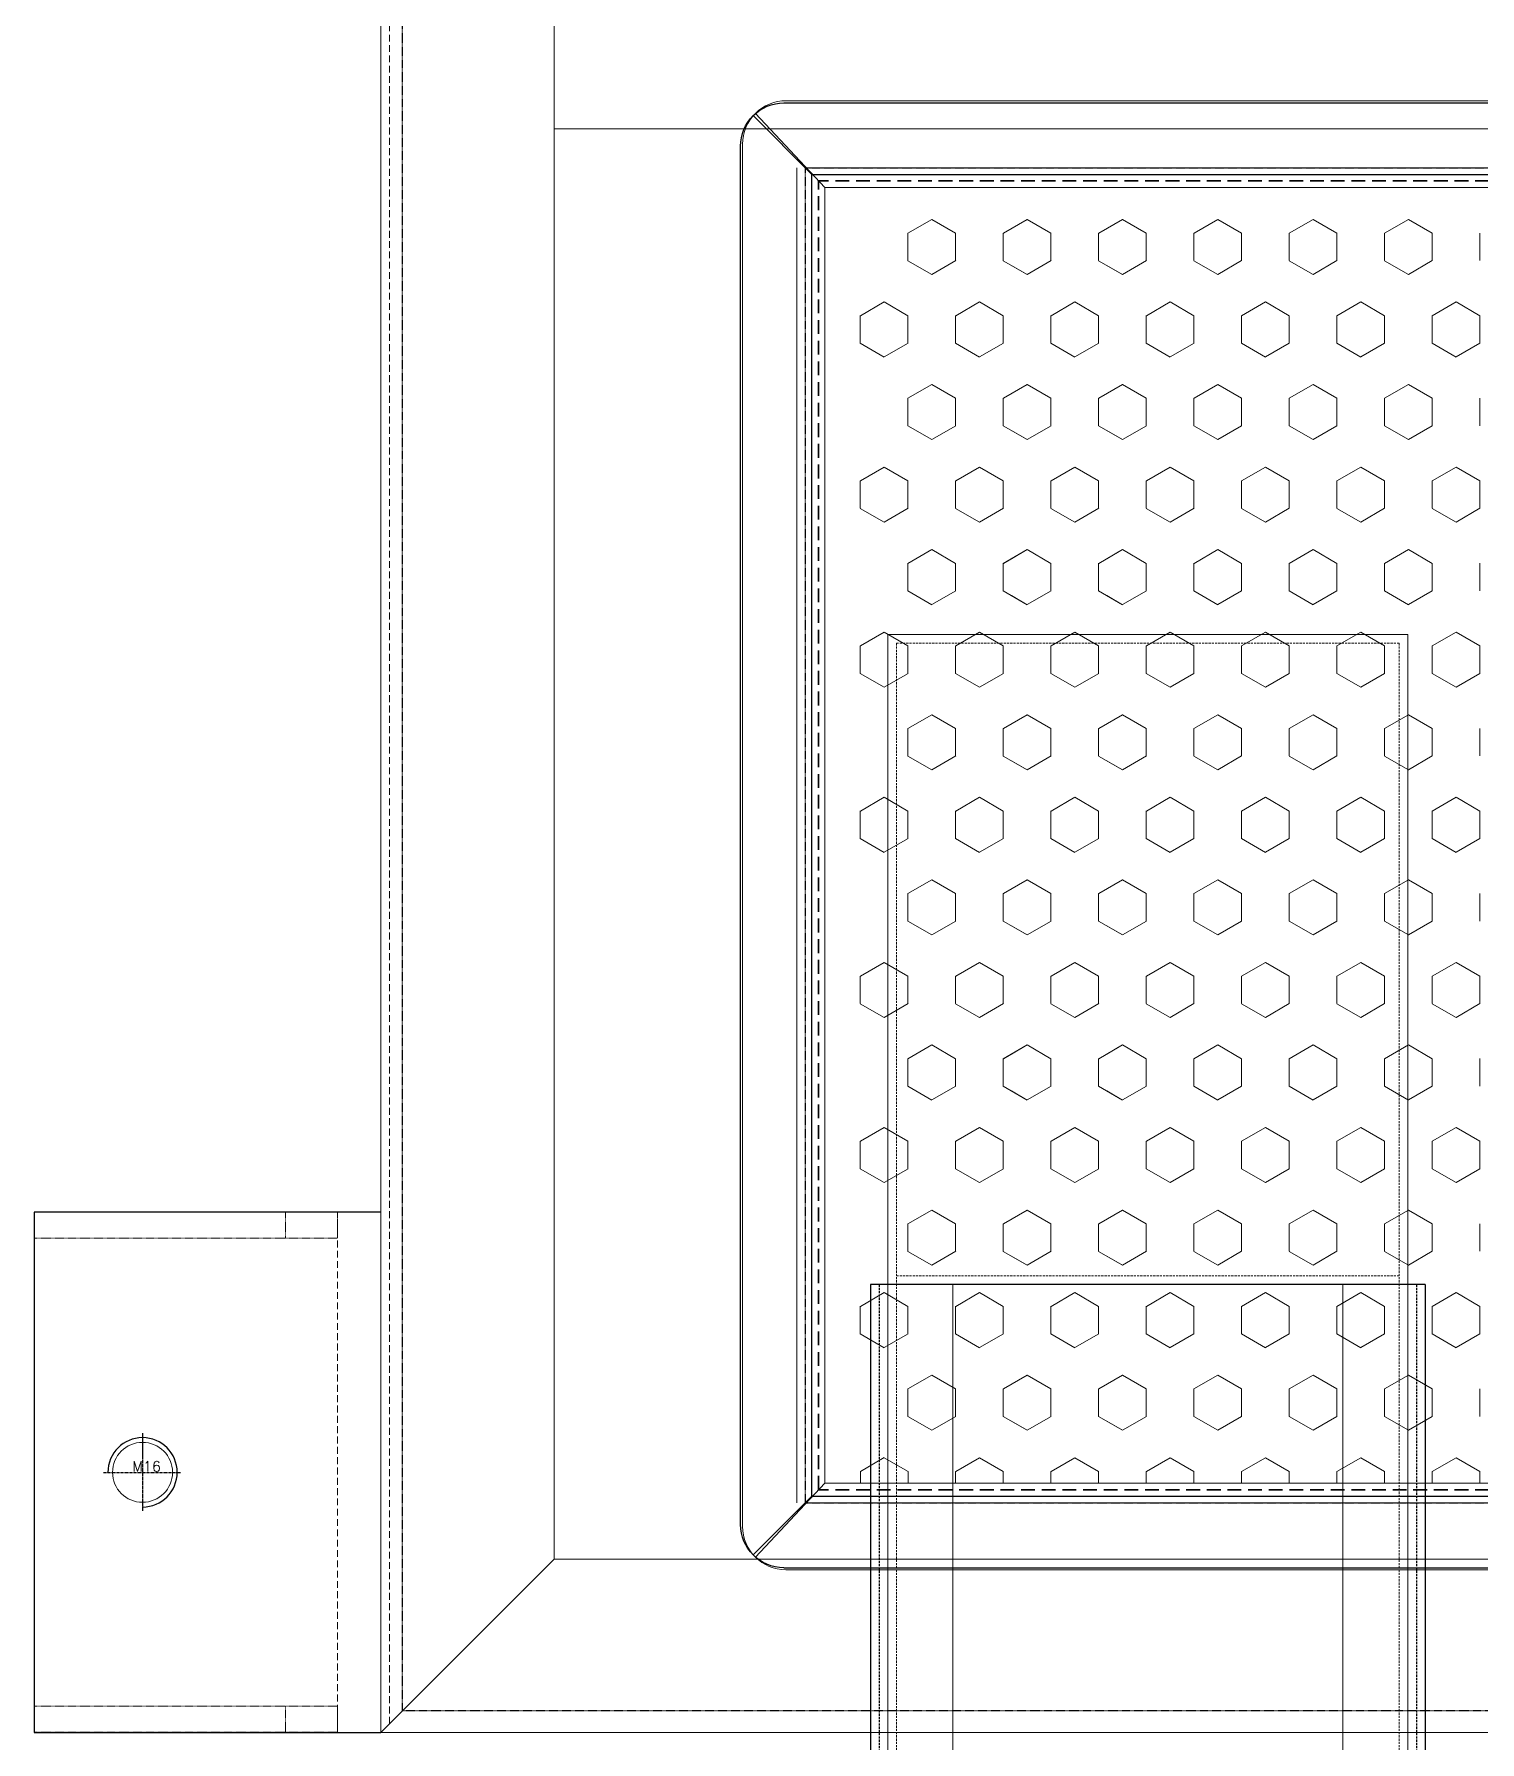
# Model space of a CAD drawing. Header units: millimetres. Extents: x -32759 to 129432, y 390 to 54305.
# Drawn here: x 22550 to 22883.6, y 26939.6 to 27333.7 of the extents above; entities that cross this region are included whole.
import ezdxf

# ---------------------------------------------------------------- set-up
doc = ezdxf.new("R2010")
doc.units = ezdxf.units.MM
for name, pattern in [('CENTER', [2, 1.25, -0.25, 0.25, -0.25]), ('HIDDEN', [0.375, 0.25, -0.125]), ('HIDDEN1', [1.5, 1, -0.5]), ('HIDDEN2', [4.7625, 3.175, -1.5875])]:
    doc.linetypes.add(name, pattern=pattern)
for name, color, linetype in [('01d', 211, 'Continuous'), ('08a', 11, 'Continuous'), ('CL', 1, 'CENTER'), ('FL', 3, 'Continuous'), ('HL', 2, 'HIDDEN'), ('외형선', 3, 'Continuous')]:
    doc.layers.add(name, color=color, linetype=linetype)
for name, color, linetype, lineweight in [('2은선', 2, 'HIDDEN', 18), ('_BODY', 7, 'Continuous', 13), ('숨은선', 2, 'HIDDEN2', 35)]:
    doc.layers.add(name, color=color, linetype=linetype, lineweight=lineweight)
doc.styles.add('ROAMNS', font='romans.shx', dxfattribs={"width": 0.8, "bigfont": 'whgtxt.shx'})
doc.styles.add('한글', font='romans.shx', dxfattribs={"height": 4, "bigfont": 'whgtxt.shx'})
doc.dimstyles.new('2 작은 한덕_도면칫수', dxfattribs={"dimscale": 3.5, "dimtxt": 3.3, "dimasz": 2, "dimexe": 0.65, "dimexo": 1.25, "dimgap": 1, "dimtad": 1, "dimdec": 1, "dimrnd": 0.5, "dimdsep": 46, "dimtxsty": 'ROAMNS', "dimcen": 0, "dimclrd": 7, "dimclre": 7, "dimclrt": 2, "dimadec": 0, "dimazin": 2, "dimtp": 0.1, "dimtm": 0.1, "dimtfac": 0.71, "dimtdec": 1, "dimtmove": 0, "dimatfit": 3, "dimfxl": 1, "dimlwd": -1, "dimlwe": -1, "dimarcsym": 1})
doc.dimstyles.new('20 작은 한덕_도면칫수', dxfattribs={"dimscale": 20, "dimtxt": 3.3, "dimasz": 3.5, "dimexe": 0.65, "dimexo": 1.25, "dimgap": 1, "dimtad": 1, "dimdec": 0, "dimdsep": 46, "dimtxsty": 'ROAMNS', "dimcen": 0, "dimclrd": 7, "dimclre": 7, "dimclrt": 2, "dimadec": 0, "dimazin": 2, "dimtp": 0.1, "dimtm": 0.1, "dimtfac": 0.71, "dimtdec": 0, "dimtmove": 0, "dimatfit": 3, "dimfxl": 1, "dimlwd": -1, "dimlwe": -1, "dimarcsym": 1})

# ---------------------------------------------------------------- blocks, each defined once
blk = doc.blocks.new('*D1433')
at = {"color": 7, "linetype": 'ByBlock', "transparency": 16777216}
for p, q in [((270973.91, 139636.76), (270973.91, 139523.88)), ((271923.91, 139636.76), (271923.91, 139523.88)), ((271853.91, 139536.88), (271043.91, 139536.88))]:
    blk.add_line(p, q, dxfattribs=at)
at = {"color": 7, "transparency": 16777216}
for points in [[(271043.91, 139548.55), (271043.91, 139525.22), (270973.91, 139536.88)], [(271853.91, 139548.55), (271853.91, 139525.22), (271923.91, 139536.88)]]:
    blk.add_solid(points, dxfattribs=at)
at = {"layer": 'Defpoints', "color": 0, "transparency": 16777216}
for p in [(270973.91, 139661.76), (271923.91, 139661.76), (270973.91, 139536.88)]:
    blk.add_point(p, dxfattribs=at)
at = {"color": 2, "transparency": 16777216, "insert": (271448.91, 139589.88), "char_height": 66, "attachment_point": 5, "style": 'ROAMNS'}
blk.add_mtext('950', dxfattribs=at)
blk = doc.blocks.new('*D1435')
at = {"color": 7, "linetype": 'ByBlock', "ltscale": 0.5, "transparency": 16777216}
for p, q in [((270973.91, 139657.39), (270973.91, 138826.55)), ((269635.91, 139041.5), (269635.91, 138826.55)), ((270966.91, 138828.83), (269642.91, 138828.83))]:
    blk.add_line(p, q, dxfattribs=at)
at = {"color": 7, "ltscale": 0.5, "transparency": 16777216}
for points in [[(269642.91, 138830), (269642.91, 138827.66), (269635.91, 138828.83)], [(270966.91, 138830), (270966.91, 138827.66), (270973.91, 138828.83)]]:
    blk.add_solid(points, dxfattribs=at)
at = {"layer": 'Defpoints', "color": 0, "ltscale": 0.5, "transparency": 16777216}
for p in [(270973.91, 139661.76), (269635.91, 139045.87), (269635.91, 138828.83)]:
    blk.add_point(p, dxfattribs=at)
at = {"color": 2, "ltscale": 0.5, "transparency": 16777216, "insert": (270304.91, 138838.1), "char_height": 11.55, "attachment_point": 5, "style": 'ROAMNS'}
blk.add_mtext('1338', dxfattribs=at)
blk = doc.blocks.new('A$C6E1E00F2')
at = {"ltscale": 0.5}
for p, q in [((0, 676.2), (0, 0)), ((0, 676.2), (128, 676.2)), ((128, 676.2), (128, 0))]:
    blk.add_line(p, q, dxfattribs=at)
at = {"color": 2, "linetype": 'HIDDEN1', "ltscale": 0.5}
for p, q in [((2, 676.2), (2, 0)), ((126, 676.2), (126, 0))]:
    blk.add_line(p, q, dxfattribs=at)
blk = doc.blocks.new('A$C7479335A')
at = {"ltscale": 0.5}
for p, q in [((4, 1010.2), (4, 60)), ((4, 1010.2), (124, 1010.2)), ((124, 1010.2), (124, 180)), ((4, 860.2), (124, 860.2)), ((19, 860.2), (19, 75)), ((109, 860.2), (109, 165))]:
    blk.add_line(p, q, dxfattribs=at)
at = {"color": 2, "linetype": 'HIDDEN1', "ltscale": 0.5}
for p, q in [((6, 1008.2), (6, 62)), ((6, 1008.2), (122, 1008.2)), ((122, 1008.2), (122, 178)), ((4, 860.2), (124, 860.2)), ((6, 862.2), (122, 862.2))]:
    blk.add_line(p, q, dxfattribs=at)
at = {"layer": '01d', "ltscale": 0.5}
blk.add_blockref('A$C6E1E00F2', (0, 184), dxfattribs=at)
blk = doc.blocks.new('sdfgsdfgsdgdsgds')
at = {"ltscale": 0.5}
for p, q in [((75043.03, -15454.34), (75361.03, -15454.34)), ((75035.96, -15457.27), (75049.53, -15470.84)), ((75354.53, -15470.84), (75368.1, -15457.27)), ((75033.03, -15930.34), (75033.03, -15464.34)), ((75371.03, -15930.34), (75371.03, -15464.34)), ((75049.53, -15470.84), (75354.53, -15470.84)), ((75049.53, -15923.84), (75049.53, -15470.84)), ((75354.53, -15923.84), (75354.53, -15470.84)), ((75035.96, -15937.41), (75049.53, -15923.84)), ((75049.53, -15923.84), (75354.53, -15923.84)), ((75354.53, -15923.84), (75368.1, -15937.41)), ((75043.03, -15940.34), (75361.03, -15940.34))]:
    blk.add_line(p, q, dxfattribs=at)
at = {"color": 2, "linetype": 'HIDDEN', "ltscale": 0.5}
for p, q in [((75048.03, -15469.34), (75356.03, -15469.34)), ((75048.03, -15925.34), (75048.03, -15469.34)), ((75356.03, -15925.34), (75356.03, -15469.34)), ((75048.03, -15925.34), (75356.03, -15925.34))]:
    blk.add_line(p, q, dxfattribs=at)
at = {"ltscale": 0.5}
for centre, start, end in [((75043.03, -15464.34), 90, 180), ((75361.03, -15464.34), 0, 90), ((75043.03, -15930.34), 180, 270), ((75361.03, -15930.34), 270, 0)]:
    blk.add_arc(centre, 10, start, end, dxfattribs=at)
blk = doc.blocks.new('dfgdsgfsdgsd')
at = {"ltscale": 0.5}
for p, q in [((75048.03, -16469.34), (75356.03, -16469.34)), ((75048.03, -16925.34), (75048.03, -16469.34)), ((75356.03, -16469.34), (75356.03, -16925.34)), ((75356.03, -16927.34), (75048.03, -16927.34))]:
    blk.add_line(p, q, dxfattribs=at)
blk = doc.blocks.new('dsfgsdfgsdgsd')
for p, q in [((75032.53, -15464.84), (75032.53, -15929.84)), ((75371.53, -15464.84), (75371.53, -15929.84)), ((75052.53, -15473.84), (75052.53, -15920.84)), ((75052.53, -15473.84), (75052.53, -15920.84)), ((75351.53, -15473.84), (75351.53, -15920.84)), ((75351.53, -15473.84), (75351.53, -15920.84)), ((75052.53, -15920.84), (75035.46, -15936.91)), ((75052.53, -15920.84), (75351.53, -15920.84)), ((75052.53, -15920.84), (75351.53, -15920.84)), ((75351.53, -15920.84), (75368.6, -15936.91)), ((75042.53, -15939.84), (75361.53, -15939.84))]:
    blk.add_line(p, q)
at = {"color": 1}
for p, q in [((75052.53, -15769.72), (75055.24, -15769.72)), ((75058.39, -15775.22), (75055.21, -15769.72)), ((75067.94, -15769.72), (75074.29, -15769.72)), ((75083.81, -15775.19), (75086.98, -15769.7)), ((75086.99, -15769.72), (75093.34, -15769.72)), ((75096.49, -15775.22), (75093.31, -15769.72)), ((75106.04, -15769.72), (75112.39, -15769.72)), ((75121.91, -15775.19), (75125.08, -15769.7)), ((75125.09, -15769.72), (75131.44, -15769.72)), ((75134.59, -15775.22), (75131.41, -15769.72)), ((75144.14, -15769.72), (75150.49, -15769.72)), ((75160.01, -15775.19), (75163.18, -15769.7)), ((75163.19, -15769.72), (75169.54, -15769.72)), ((75172.69, -15775.22), (75169.51, -15769.72)), ((75182.24, -15769.72), (75188.59, -15769.72)), ((75198.11, -15775.19), (75201.28, -15769.7)), ((75201.29, -15769.72), (75207.64, -15769.72)), ((75210.79, -15775.22), (75207.61, -15769.72)), ((75220.34, -15769.72), (75226.69, -15769.72)), ((75236.21, -15775.19), (75239.38, -15769.7)), ((75239.39, -15769.72), (75245.74, -15769.72)), ((75248.89, -15775.22), (75245.71, -15769.72)), ((75258.44, -15769.72), (75264.79, -15769.72)), ((75274.3, -15775.19), (75277.48, -15769.69)), ((75277.49, -15769.72), (75283.84, -15769.72)), ((75286.99, -15775.22), (75283.81, -15769.72)), ((75296.54, -15769.72), (75302.89, -15769.72)), ((75312.4, -15775.19), (75315.58, -15769.69)), ((75315.59, -15769.72), (75321.94, -15769.72)), ((75325.09, -15775.22), (75321.91, -15769.72)), ((75334.64, -15769.72), (75340.99, -15769.72)), ((75055.23, -15780.69), (75058.41, -15775.19)), ((75086.96, -15780.72), (75083.79, -15775.22)), ((75093.33, -15780.69), (75096.51, -15775.19)), ((75125.06, -15780.72), (75121.89, -15775.22)), ((75131.43, -15780.69), (75134.61, -15775.19)), ((75163.16, -15780.72), (75159.99, -15775.22)), ((75169.53, -15780.69), (75172.71, -15775.19)), ((75201.26, -15780.72), (75198.09, -15775.22)), ((75207.63, -15780.69), (75210.81, -15775.19)), ((75239.36, -15780.72), (75236.19, -15775.22)), ((75245.73, -15780.69), (75248.91, -15775.19)), ((75277.46, -15780.72), (75274.29, -15775.22)), ((75283.83, -15780.69), (75287, -15775.19)), ((75315.56, -15780.72), (75312.39, -15775.22)), ((75321.93, -15780.69), (75325.1, -15775.19)), ((75052.53, -15780.72), (75055.24, -15780.72)), ((75064.76, -15786.19), (75067.93, -15780.69)), ((75067.94, -15780.72), (75074.29, -15780.72)), ((75077.44, -15786.22), (75074.26, -15780.72)), ((75086.99, -15780.72), (75093.34, -15780.72)), ((75102.86, -15786.19), (75106.03, -15780.69)), ((75106.04, -15780.72), (75112.39, -15780.72)), ((75115.54, -15786.22), (75112.36, -15780.72)), ((75125.09, -15780.72), (75131.44, -15780.72)), ((75140.96, -15786.19), (75144.13, -15780.69)), ((75144.14, -15780.72), (75150.49, -15780.72)), ((75153.64, -15786.22), (75150.46, -15780.72)), ((75163.19, -15780.72), (75169.54, -15780.72)), ((75179.06, -15786.19), (75182.23, -15780.69)), ((75182.24, -15780.72), (75188.59, -15780.72)), ((75191.74, -15786.22), (75188.56, -15780.72)), ((75201.29, -15780.72), (75207.64, -15780.72)), ((75217.16, -15786.19), (75220.33, -15780.69)), ((75220.34, -15780.72), (75226.69, -15780.72)), ((75229.84, -15786.22), (75226.66, -15780.72)), ((75239.39, -15780.72), (75245.74, -15780.72)), ((75255.25, -15786.19), (75258.43, -15780.69)), ((75258.44, -15780.72), (75264.79, -15780.72)), ((75267.94, -15786.22), (75264.76, -15780.72)), ((75277.49, -15780.72), (75283.84, -15780.72)), ((75293.35, -15786.19), (75296.53, -15780.69)), ((75296.54, -15780.72), (75302.89, -15780.72)), ((75306.04, -15786.22), (75302.86, -15780.72)), ((75315.59, -15780.72), (75321.94, -15780.72)), ((75331.45, -15786.19), (75334.63, -15780.69)), ((75334.64, -15780.72), (75340.99, -15780.72)), ((75344.14, -15786.22), (75340.96, -15780.72)), ((75067.91, -15791.72), (75064.74, -15786.22)), ((75074.28, -15791.69), (75077.46, -15786.19)), ((75106.01, -15791.72), (75102.84, -15786.22)), ((75112.38, -15791.69), (75115.56, -15786.19)), ((75144.11, -15791.72), (75140.94, -15786.22)), ((75150.48, -15791.69), (75153.66, -15786.19)), ((75182.21, -15791.72), (75179.04, -15786.22)), ((75188.58, -15791.69), (75191.76, -15786.19)), ((75220.31, -15791.72), (75217.14, -15786.22)), ((75226.68, -15791.69), (75229.86, -15786.19)), ((75258.41, -15791.72), (75255.24, -15786.22)), ((75264.78, -15791.69), (75267.95, -15786.19)), ((75296.51, -15791.72), (75293.34, -15786.22)), ((75302.88, -15791.69), (75306.05, -15786.19)), ((75334.61, -15791.72), (75331.44, -15786.22)), ((75340.98, -15791.69), (75344.15, -15786.19)), ((75052.53, -15791.72), (75055.24, -15791.72)), ((75058.39, -15797.22), (75055.21, -15791.72)), ((75067.94, -15791.72), (75074.29, -15791.72)), ((75083.81, -15797.19), (75086.98, -15791.69)), ((75086.99, -15791.72), (75093.34, -15791.72)), ((75096.49, -15797.22), (75093.31, -15791.72)), ((75106.04, -15791.72), (75112.39, -15791.72)), ((75121.91, -15797.19), (75125.08, -15791.69)), ((75125.09, -15791.72), (75131.44, -15791.72)), ((75134.59, -15797.22), (75131.41, -15791.72)), ((75144.14, -15791.72), (75150.49, -15791.72)), ((75160.01, -15797.19), (75163.18, -15791.69)), ((75163.19, -15791.72), (75169.54, -15791.72)), ((75172.69, -15797.22), (75169.51, -15791.72)), ((75182.24, -15791.72), (75188.59, -15791.72)), ((75198.11, -15797.19), (75201.28, -15791.69)), ((75201.29, -15791.72), (75207.64, -15791.72)), ((75210.79, -15797.22), (75207.61, -15791.72)), ((75220.34, -15791.72), (75226.69, -15791.72)), ((75236.21, -15797.19), (75239.38, -15791.69)), ((75239.39, -15791.72), (75245.74, -15791.72)), ((75248.89, -15797.22), (75245.71, -15791.72)), ((75258.44, -15791.72), (75264.79, -15791.72)), ((75274.3, -15797.19), (75277.48, -15791.69)), ((75277.49, -15791.72), (75283.84, -15791.72)), ((75286.99, -15797.21), (75283.81, -15791.72)), ((75296.54, -15791.72), (75302.89, -15791.72)), ((75312.4, -15797.19), (75315.58, -15791.69)), ((75315.59, -15791.72), (75321.94, -15791.72)), ((75325.09, -15797.21), (75321.91, -15791.72)), ((75334.64, -15791.72), (75340.99, -15791.72)), ((75055.23, -15802.69), (75058.41, -15797.19)), ((75086.96, -15802.72), (75083.79, -15797.22)), ((75093.33, -15802.69), (75096.51, -15797.19)), ((75125.06, -15802.72), (75121.89, -15797.22)), ((75131.43, -15802.69), (75134.61, -15797.19)), ((75163.16, -15802.72), (75159.99, -15797.22)), ((75169.53, -15802.69), (75172.71, -15797.19)), ((75201.26, -15802.72), (75198.09, -15797.22)), ((75207.63, -15802.69), (75210.81, -15797.19)), ((75239.36, -15802.72), (75236.19, -15797.22)), ((75245.73, -15802.69), (75248.91, -15797.19)), ((75277.46, -15802.71), (75274.29, -15797.21)), ((75283.83, -15802.69), (75287, -15797.19)), ((75315.56, -15802.71), (75312.39, -15797.21)), ((75321.93, -15802.69), (75325.1, -15797.19)), ((75052.53, -15802.72), (75055.24, -15802.72)), ((75064.76, -15808.19), (75067.93, -15802.69)), ((75067.94, -15802.72), (75074.29, -15802.72)), ((75077.44, -15808.22), (75074.26, -15802.72)), ((75086.99, -15802.72), (75093.34, -15802.72)), ((75102.86, -15808.19), (75106.03, -15802.69)), ((75106.04, -15802.72), (75112.39, -15802.72)), ((75115.54, -15808.22), (75112.36, -15802.72)), ((75125.09, -15802.72), (75131.44, -15802.72)), ((75140.96, -15808.19), (75144.13, -15802.69)), ((75144.14, -15802.72), (75150.49, -15802.72)), ((75153.64, -15808.22), (75150.46, -15802.72)), ((75163.19, -15802.72), (75169.54, -15802.72)), ((75179.06, -15808.19), (75182.23, -15802.69)), ((75182.24, -15802.72), (75188.59, -15802.72)), ((75191.74, -15808.22), (75188.56, -15802.72)), ((75201.29, -15802.72), (75207.64, -15802.72)), ((75217.16, -15808.19), (75220.33, -15802.69)), ((75220.34, -15802.72), (75226.69, -15802.72)), ((75229.84, -15808.22), (75226.66, -15802.72)), ((75239.39, -15802.72), (75245.74, -15802.72)), ((75255.25, -15808.19), (75258.43, -15802.69)), ((75258.44, -15802.72), (75264.79, -15802.72)), ((75267.94, -15808.21), (75264.76, -15802.71)), ((75277.49, -15802.72), (75283.84, -15802.72)), ((75293.35, -15808.19), (75296.53, -15802.69)), ((75296.54, -15802.72), (75302.89, -15802.72)), ((75306.04, -15808.21), (75302.86, -15802.71)), ((75315.59, -15802.72), (75321.94, -15802.72)), ((75331.45, -15808.19), (75334.63, -15802.69)), ((75334.64, -15802.72), (75340.99, -15802.72)), ((75344.14, -15808.21), (75340.96, -15802.71)), ((75067.91, -15813.71), (75064.74, -15808.22)), ((75074.28, -15813.69), (75077.46, -15808.19)), ((75106.01, -15813.71), (75102.84, -15808.22)), ((75112.38, -15813.69), (75115.56, -15808.19)), ((75144.11, -15813.71), (75140.94, -15808.22)), ((75150.48, -15813.69), (75153.66, -15808.19)), ((75182.21, -15813.71), (75179.04, -15808.22)), ((75188.58, -15813.69), (75191.76, -15808.19)), ((75220.31, -15813.71), (75217.14, -15808.22)), ((75226.68, -15813.69), (75229.86, -15808.19)), ((75258.41, -15813.71), (75255.24, -15808.21)), ((75264.78, -15813.69), (75267.95, -15808.19)), ((75296.51, -15813.71), (75293.34, -15808.21)), ((75302.88, -15813.69), (75306.05, -15808.19)), ((75334.61, -15813.71), (75331.44, -15808.21)), ((75340.98, -15813.69), (75344.15, -15808.19)), ((75052.53, -15813.72), (75055.24, -15813.72)), ((75058.39, -15819.21), (75055.21, -15813.71)), ((75067.94, -15813.72), (75074.29, -15813.72)), ((75083.81, -15819.19), (75086.98, -15813.69)), ((75086.99, -15813.72), (75093.34, -15813.72)), ((75096.49, -15819.21), (75093.31, -15813.71)), ((75106.04, -15813.72), (75112.39, -15813.72)), ((75121.91, -15819.19), (75125.08, -15813.69)), ((75125.09, -15813.72), (75131.44, -15813.72)), ((75134.59, -15819.21), (75131.41, -15813.71)), ((75144.14, -15813.72), (75150.49, -15813.72)), ((75160.01, -15819.19), (75163.18, -15813.69)), ((75163.19, -15813.72), (75169.54, -15813.72)), ((75172.69, -15819.21), (75169.51, -15813.71)), ((75182.24, -15813.72), (75188.59, -15813.72)), ((75198.11, -15819.19), (75201.28, -15813.69)), ((75201.29, -15813.72), (75207.64, -15813.72)), ((75210.79, -15819.21), (75207.61, -15813.71)), ((75220.34, -15813.72), (75226.69, -15813.72)), ((75236.21, -15819.19), (75239.38, -15813.69)), ((75239.39, -15813.72), (75245.74, -15813.72)), ((75248.89, -15819.21), (75245.71, -15813.71)), ((75258.44, -15813.71), (75264.79, -15813.71)), ((75274.3, -15819.19), (75277.48, -15813.69)), ((75277.49, -15813.71), (75283.84, -15813.71)), ((75286.99, -15819.21), (75283.81, -15813.71)), ((75296.54, -15813.71), (75302.89, -15813.71)), ((75312.4, -15819.19), (75315.58, -15813.69)), ((75315.59, -15813.71), (75321.94, -15813.71)), ((75325.09, -15819.21), (75321.91, -15813.71)), ((75334.64, -15813.71), (75340.99, -15813.71)), ((75055.23, -15824.69), (75058.41, -15819.19)), ((75086.96, -15824.71), (75083.79, -15819.21)), ((75093.33, -15824.69), (75096.51, -15819.19)), ((75125.06, -15824.71), (75121.89, -15819.21)), ((75131.43, -15824.69), (75134.61, -15819.19)), ((75163.16, -15824.71), (75159.99, -15819.21)), ((75169.53, -15824.69), (75172.71, -15819.19)), ((75201.26, -15824.71), (75198.09, -15819.21)), ((75207.63, -15824.69), (75210.81, -15819.19)), ((75239.36, -15824.71), (75236.19, -15819.21)), ((75245.73, -15824.69), (75248.91, -15819.19)), ((75277.46, -15824.71), (75274.29, -15819.21)), ((75283.83, -15824.69), (75287, -15819.19)), ((75315.56, -15824.71), (75312.39, -15819.21)), ((75321.93, -15824.69), (75325.1, -15819.19)), ((75052.53, -15824.72), (75055.24, -15824.72)), ((75064.76, -15830.19), (75067.93, -15824.69)), ((75067.94, -15824.72), (75074.29, -15824.72)), ((75077.44, -15830.21), (75074.26, -15824.71)), ((75086.99, -15824.72), (75093.34, -15824.72)), ((75102.86, -15830.19), (75106.03, -15824.69)), ((75106.04, -15824.72), (75112.39, -15824.72)), ((75115.54, -15830.21), (75112.36, -15824.71)), ((75125.09, -15824.72), (75131.44, -15824.72)), ((75140.96, -15830.19), (75144.13, -15824.69)), ((75144.14, -15824.72), (75150.49, -15824.72)), ((75153.64, -15830.21), (75150.46, -15824.71)), ((75163.19, -15824.72), (75169.54, -15824.72)), ((75179.06, -15830.19), (75182.23, -15824.69)), ((75182.24, -15824.72), (75188.59, -15824.72)), ((75191.74, -15830.21), (75188.56, -15824.71)), ((75201.29, -15824.72), (75207.64, -15824.72)), ((75217.16, -15830.19), (75220.33, -15824.69)), ((75220.34, -15824.72), (75226.69, -15824.72)), ((75229.84, -15830.21), (75226.66, -15824.71)), ((75239.39, -15824.72), (75245.74, -15824.72)), ((75255.25, -15830.18), (75258.43, -15824.69)), ((75258.44, -15824.71), (75264.79, -15824.71)), ((75267.94, -15830.21), (75264.76, -15824.71)), ((75277.49, -15824.71), (75283.84, -15824.71)), ((75293.35, -15830.18), (75296.53, -15824.69)), ((75296.54, -15824.71), (75302.89, -15824.71)), ((75306.04, -15830.21), (75302.86, -15824.71)), ((75315.59, -15824.71), (75321.94, -15824.71)), ((75331.45, -15830.18), (75334.63, -15824.69)), ((75334.64, -15824.71), (75340.99, -15824.71)), ((75344.14, -15830.21), (75340.96, -15824.71)), ((75067.91, -15835.71), (75064.74, -15830.21)), ((75074.28, -15835.69), (75077.46, -15830.19)), ((75106.01, -15835.71), (75102.84, -15830.21)), ((75112.38, -15835.69), (75115.56, -15830.19)), ((75144.11, -15835.71), (75140.94, -15830.21)), ((75150.48, -15835.69), (75153.66, -15830.19)), ((75182.21, -15835.71), (75179.04, -15830.21)), ((75188.58, -15835.69), (75191.76, -15830.19)), ((75220.31, -15835.71), (75217.14, -15830.21)), ((75226.68, -15835.69), (75229.86, -15830.19)), ((75258.41, -15835.71), (75255.24, -15830.21)), ((75264.78, -15835.68), (75267.95, -15830.18)), ((75296.51, -15835.71), (75293.34, -15830.21)), ((75302.88, -15835.68), (75306.05, -15830.18)), ((75334.61, -15835.71), (75331.44, -15830.21)), ((75340.98, -15835.68), (75344.15, -15830.18)), ((75052.53, -15835.71), (75055.24, -15835.71)), ((75058.39, -15841.21), (75055.21, -15835.71)), ((75067.94, -15835.71), (75074.29, -15835.71)), ((75083.81, -15841.19), (75086.98, -15835.69)), ((75086.99, -15835.71), (75093.34, -15835.71)), ((75096.49, -15841.21), (75093.31, -15835.71)), ((75106.04, -15835.71), (75112.39, -15835.71)), ((75121.91, -15841.19), (75125.08, -15835.69)), ((75125.09, -15835.71), (75131.44, -15835.71)), ((75134.59, -15841.21), (75131.41, -15835.71)), ((75144.14, -15835.71), (75150.49, -15835.71)), ((75160.01, -15841.19), (75163.18, -15835.69)), ((75163.19, -15835.71), (75169.54, -15835.71)), ((75172.69, -15841.21), (75169.51, -15835.71)), ((75182.24, -15835.71), (75188.59, -15835.71)), ((75198.11, -15841.19), (75201.28, -15835.69)), ((75201.29, -15835.71), (75207.64, -15835.71)), ((75210.79, -15841.21), (75207.61, -15835.71)), ((75220.34, -15835.71), (75226.69, -15835.71)), ((75236.21, -15841.19), (75239.38, -15835.69)), ((75239.39, -15835.71), (75245.74, -15835.71)), ((75248.89, -15841.21), (75245.71, -15835.71)), ((75258.44, -15835.71), (75264.79, -15835.71)), ((75274.3, -15841.18), (75277.48, -15835.68)), ((75277.49, -15835.71), (75283.84, -15835.71)), ((75286.99, -15841.21), (75283.81, -15835.71)), ((75296.54, -15835.71), (75302.89, -15835.71)), ((75312.4, -15841.18), (75315.58, -15835.68)), ((75315.59, -15835.71), (75321.94, -15835.71)), ((75325.09, -15841.21), (75321.91, -15835.71)), ((75334.64, -15835.71), (75340.99, -15835.71)), ((75055.23, -15846.68), (75058.41, -15841.19)), ((75086.96, -15846.71), (75083.79, -15841.21)), ((75093.33, -15846.68), (75096.51, -15841.19)), ((75125.06, -15846.71), (75121.89, -15841.21)), ((75131.43, -15846.68), (75134.61, -15841.19)), ((75163.16, -15846.71), (75159.99, -15841.21)), ((75169.53, -15846.68), (75172.71, -15841.19)), ((75201.26, -15846.71), (75198.09, -15841.21)), ((75207.63, -15846.68), (75210.81, -15841.19)), ((75239.36, -15846.71), (75236.19, -15841.21)), ((75245.73, -15846.68), (75248.91, -15841.19)), ((75277.46, -15846.71), (75274.29, -15841.21)), ((75283.83, -15846.68), (75287, -15841.18)), ((75315.56, -15846.71), (75312.39, -15841.21)), ((75321.93, -15846.68), (75325.1, -15841.18)), ((75052.53, -15846.71), (75055.24, -15846.71)), ((75052.53, -15846.71), (75055.24, -15846.71)), ((75064.76, -15852.18), (75067.93, -15846.68)), ((75064.76, -15852.18), (75067.93, -15846.68)), ((75067.94, -15846.71), (75074.29, -15846.71)), ((75067.94, -15846.71), (75074.29, -15846.71)), ((75077.44, -15852.21), (75074.26, -15846.71)), ((75077.44, -15852.21), (75074.26, -15846.71)), ((75086.99, -15846.71), (75093.34, -15846.71)), ((75086.99, -15846.71), (75093.34, -15846.71)), ((75102.86, -15852.18), (75106.03, -15846.68)), ((75102.86, -15852.18), (75106.03, -15846.68)), ((75106.04, -15846.71), (75112.39, -15846.71)), ((75106.04, -15846.71), (75112.39, -15846.71)), ((75115.54, -15852.21), (75112.36, -15846.71)), ((75115.54, -15852.21), (75112.36, -15846.71)), ((75125.09, -15846.71), (75131.44, -15846.71)), ((75125.09, -15846.71), (75131.44, -15846.71)), ((75140.96, -15852.18), (75144.13, -15846.68)), ((75140.96, -15852.18), (75144.13, -15846.68)), ((75144.14, -15846.71), (75150.49, -15846.71)), ((75144.14, -15846.71), (75150.49, -15846.71)), ((75153.64, -15852.21), (75150.46, -15846.71)), ((75153.64, -15852.21), (75150.46, -15846.71)), ((75163.19, -15846.71), (75169.54, -15846.71)), ((75163.19, -15846.71), (75169.54, -15846.71)), ((75179.06, -15852.18), (75182.23, -15846.68)), ((75179.06, -15852.18), (75182.23, -15846.68)), ((75182.24, -15846.71), (75188.59, -15846.71)), ((75182.24, -15846.71), (75188.59, -15846.71)), ((75191.74, -15852.21), (75188.56, -15846.71)), ((75191.74, -15852.21), (75188.56, -15846.71)), ((75201.29, -15846.71), (75207.64, -15846.71)), ((75201.29, -15846.71), (75207.64, -15846.71)), ((75217.16, -15852.18), (75220.33, -15846.68)), ((75217.16, -15852.18), (75220.33, -15846.68)), ((75220.34, -15846.71), (75226.69, -15846.71)), ((75220.34, -15846.71), (75226.69, -15846.71)), ((75229.84, -15852.21), (75226.66, -15846.71)), ((75229.84, -15852.21), (75226.66, -15846.71)), ((75239.39, -15846.71), (75245.74, -15846.71)), ((75239.39, -15846.71), (75245.74, -15846.71)), ((75255.25, -15852.18), (75258.43, -15846.68)), ((75255.25, -15852.18), (75258.43, -15846.68)), ((75258.44, -15846.71), (75264.79, -15846.71)), ((75258.44, -15846.71), (75264.79, -15846.71)), ((75267.94, -15852.21), (75264.76, -15846.71)), ((75267.94, -15852.21), (75264.76, -15846.71)), ((75277.49, -15846.71), (75283.84, -15846.71)), ((75277.49, -15846.71), (75283.84, -15846.71)), ((75293.35, -15852.18), (75296.53, -15846.68)), ((75293.35, -15852.18), (75296.53, -15846.68)), ((75296.54, -15846.71), (75302.89, -15846.71)), ((75296.54, -15846.71), (75302.89, -15846.71)), ((75306.04, -15852.21), (75302.86, -15846.71)), ((75306.04, -15852.21), (75302.86, -15846.71)), ((75315.59, -15846.71), (75321.94, -15846.71)), ((75315.59, -15846.71), (75321.94, -15846.71)), ((75331.45, -15852.18), (75334.63, -15846.68)), ((75331.45, -15852.18), (75334.63, -15846.68)), ((75334.64, -15846.71), (75340.99, -15846.71)), ((75334.64, -15846.71), (75340.99, -15846.71)), ((75344.14, -15852.21), (75340.96, -15846.71)), ((75344.14, -15852.21), (75340.96, -15846.71)), ((75066.83, -15855.84), (75064.74, -15852.21)), ((75067.91, -15857.71), (75064.74, -15852.21)), ((75074.28, -15857.68), (75077.46, -15852.18)), ((75075.35, -15855.84), (75077.46, -15852.18)), ((75104.93, -15855.84), (75102.84, -15852.21)), ((75106.01, -15857.71), (75102.84, -15852.21)), ((75112.38, -15857.68), (75115.56, -15852.18)), ((75113.45, -15855.84), (75115.56, -15852.18)), ((75143.03, -15855.84), (75140.94, -15852.21)), ((75144.11, -15857.71), (75140.94, -15852.21)), ((75150.48, -15857.68), (75153.66, -15852.18)), ((75151.55, -15855.84), (75153.66, -15852.18)), ((75181.13, -15855.84), (75179.04, -15852.21)), ((75182.21, -15857.71), (75179.04, -15852.21)), ((75188.58, -15857.68), (75191.76, -15852.18)), ((75189.65, -15855.84), (75191.76, -15852.18)), ((75219.23, -15855.84), (75217.14, -15852.21)), ((75220.31, -15857.71), (75217.14, -15852.21)), ((75226.68, -15857.68), (75229.86, -15852.18)), ((75227.75, -15855.84), (75229.86, -15852.18)), ((75257.33, -15855.84), (75255.24, -15852.21)), ((75258.41, -15857.71), (75255.24, -15852.21)), ((75264.78, -15857.68), (75267.95, -15852.18)), ((75265.85, -15855.84), (75267.95, -15852.18)), ((75295.43, -15855.84), (75293.34, -15852.21)), ((75296.51, -15857.71), (75293.34, -15852.21)), ((75302.88, -15857.68), (75306.05, -15852.18)), ((75303.95, -15855.84), (75306.05, -15852.18)), ((75333.53, -15855.84), (75331.44, -15852.21)), ((75334.61, -15857.71), (75331.44, -15852.21)), ((75340.98, -15857.68), (75344.15, -15852.18)), ((75342.05, -15855.84), (75344.15, -15852.18)), ((75052.53, -15857.71), (75055.24, -15857.71)), ((75058.39, -15863.21), (75055.21, -15857.71)), ((75067.94, -15857.71), (75074.29, -15857.71)), ((75083.81, -15863.18), (75086.98, -15857.68)), ((75086.99, -15857.71), (75093.34, -15857.71)), ((75096.49, -15863.21), (75093.31, -15857.71)), ((75106.04, -15857.71), (75112.39, -15857.71)), ((75121.91, -15863.18), (75125.08, -15857.68)), ((75125.09, -15857.71), (75131.44, -15857.71)), ((75134.59, -15863.21), (75131.41, -15857.71)), ((75144.14, -15857.71), (75150.49, -15857.71)), ((75160.01, -15863.18), (75163.18, -15857.68)), ((75163.19, -15857.71), (75169.54, -15857.71)), ((75172.69, -15863.21), (75169.51, -15857.71)), ((75182.24, -15857.71), (75188.59, -15857.71)), ((75198.11, -15863.18), (75201.28, -15857.68)), ((75201.29, -15857.71), (75207.64, -15857.71)), ((75210.79, -15863.21), (75207.61, -15857.71)), ((75220.34, -15857.71), (75226.69, -15857.71)), ((75236.21, -15863.18), (75239.38, -15857.68)), ((75239.39, -15857.71), (75245.74, -15857.71)), ((75248.89, -15863.21), (75245.71, -15857.71)), ((75258.44, -15857.71), (75264.79, -15857.71)), ((75274.3, -15863.18), (75277.48, -15857.68)), ((75277.49, -15857.71), (75283.84, -15857.71)), ((75286.99, -15863.21), (75283.81, -15857.71)), ((75296.54, -15857.71), (75302.89, -15857.71)), ((75312.4, -15863.18), (75315.58, -15857.68)), ((75315.59, -15857.71), (75321.94, -15857.71)), ((75325.09, -15863.21), (75321.91, -15857.71)), ((75334.64, -15857.71), (75340.99, -15857.71)), ((75055.23, -15868.68), (75058.41, -15863.18)), ((75086.96, -15868.71), (75083.79, -15863.21)), ((75093.33, -15868.68), (75096.51, -15863.18)), ((75125.06, -15868.71), (75121.89, -15863.21)), ((75131.43, -15868.68), (75134.61, -15863.18)), ((75163.16, -15868.71), (75159.99, -15863.21)), ((75169.53, -15868.68), (75172.71, -15863.18)), ((75201.26, -15868.71), (75198.09, -15863.21)), ((75207.63, -15868.68), (75210.81, -15863.18)), ((75239.36, -15868.71), (75236.19, -15863.21)), ((75245.73, -15868.68), (75248.91, -15863.18)), ((75277.46, -15868.71), (75274.29, -15863.21)), ((75283.83, -15868.68), (75287, -15863.18)), ((75315.56, -15868.71), (75312.39, -15863.21)), ((75321.93, -15868.68), (75325.1, -15863.18)), ((75052.53, -15868.71), (75055.24, -15868.71)), ((75052.53, -15868.71), (75055.24, -15868.71)), ((75064.76, -15874.18), (75067.93, -15868.68)), ((75064.76, -15874.18), (75067.93, -15868.68)), ((75064.76, -15874.18), (75067.93, -15868.68)), ((75067.94, -15868.71), (75074.29, -15868.71)), ((75067.94, -15868.71), (75074.29, -15868.71)), ((75067.94, -15868.71), (75074.29, -15868.71)), ((75077.44, -15874.21), (75074.26, -15868.71)), ((75077.44, -15874.21), (75074.26, -15868.71)), ((75077.44, -15874.21), (75074.26, -15868.71)), ((75086.99, -15868.71), (75093.34, -15868.71)), ((75086.99, -15868.71), (75093.34, -15868.71)), ((75102.86, -15874.18), (75106.03, -15868.68)), ((75102.86, -15874.18), (75106.03, -15868.68)), ((75102.86, -15874.18), (75106.03, -15868.68)), ((75106.04, -15868.71), (75112.39, -15868.71)), ((75106.04, -15868.71), (75112.39, -15868.71)), ((75106.04, -15868.71), (75112.39, -15868.71)), ((75115.54, -15874.21), (75112.36, -15868.71)), ((75115.54, -15874.21), (75112.36, -15868.71)), ((75115.54, -15874.21), (75112.36, -15868.71)), ((75125.09, -15868.71), (75131.44, -15868.71)), ((75125.09, -15868.71), (75131.44, -15868.71)), ((75125.09, -15868.71), (75131.44, -15868.71)), ((75140.96, -15874.18), (75144.13, -15868.68)), ((75140.96, -15874.18), (75144.13, -15868.68)), ((75140.96, -15874.18), (75144.13, -15868.68)), ((75144.14, -15868.71), (75150.49, -15868.71)), ((75144.14, -15868.71), (75150.49, -15868.71)), ((75144.14, -15868.71), (75150.49, -15868.71)), ((75153.64, -15874.21), (75150.46, -15868.71)), ((75153.64, -15874.21), (75150.46, -15868.71)), ((75153.64, -15874.21), (75150.46, -15868.71)), ((75163.19, -15868.71), (75169.54, -15868.71)), ((75163.19, -15868.71), (75169.54, -15868.71)), ((75163.19, -15868.71), (75169.54, -15868.71)), ((75179.06, -15874.18), (75182.23, -15868.68)), ((75179.06, -15874.18), (75182.23, -15868.68)), ((75179.06, -15874.18), (75182.23, -15868.68)), ((75182.24, -15868.71), (75188.59, -15868.71)), ((75182.24, -15868.71), (75188.59, -15868.71)), ((75182.24, -15868.71), (75188.59, -15868.71)), ((75191.74, -15874.21), (75188.56, -15868.71)), ((75191.74, -15874.21), (75188.56, -15868.71)), ((75191.74, -15874.21), (75188.56, -15868.71)), ((75201.29, -15868.71), (75207.64, -15868.71)), ((75201.29, -15868.71), (75207.64, -15868.71)), ((75201.29, -15868.71), (75207.64, -15868.71)), ((75217.16, -15874.18), (75220.33, -15868.68)), ((75217.16, -15874.18), (75220.33, -15868.68)), ((75217.16, -15874.18), (75220.33, -15868.68)), ((75220.34, -15868.71), (75226.69, -15868.71)), ((75220.34, -15868.71), (75226.69, -15868.71)), ((75220.34, -15868.71), (75226.69, -15868.71)), ((75229.84, -15874.21), (75226.66, -15868.71)), ((75229.84, -15874.21), (75226.66, -15868.71)), ((75229.84, -15874.21), (75226.66, -15868.71)), ((75239.39, -15868.71), (75245.74, -15868.71)), ((75239.39, -15868.71), (75245.74, -15868.71)), ((75239.39, -15868.71), (75245.74, -15868.71)), ((75255.25, -15874.18), (75258.43, -15868.68)), ((75255.25, -15874.18), (75258.43, -15868.68)), ((75255.25, -15874.18), (75258.43, -15868.68)), ((75258.44, -15868.71), (75264.79, -15868.71)), ((75258.44, -15868.71), (75264.79, -15868.71)), ((75258.44, -15868.71), (75264.79, -15868.71)), ((75267.94, -15874.2), (75264.76, -15868.71)), ((75267.94, -15874.2), (75264.76, -15868.71)), ((75267.94, -15874.2), (75264.76, -15868.71)), ((75277.49, -15868.71), (75283.84, -15868.71)), ((75277.49, -15868.71), (75283.84, -15868.71)), ((75277.49, -15868.71), (75283.84, -15868.71)), ((75293.35, -15874.18), (75296.53, -15868.68)), ((75293.35, -15874.18), (75296.53, -15868.68)), ((75293.35, -15874.18), (75296.53, -15868.68)), ((75296.54, -15868.71), (75302.89, -15868.71)), ((75296.54, -15868.71), (75302.89, -15868.71)), ((75296.54, -15868.71), (75302.89, -15868.71)), ((75306.04, -15874.2), (75302.86, -15868.71)), ((75306.04, -15874.2), (75302.86, -15868.71)), ((75306.04, -15874.2), (75302.86, -15868.71)), ((75315.59, -15868.71), (75321.94, -15868.71)), ((75315.59, -15868.71), (75321.94, -15868.71)), ((75315.59, -15868.71), (75321.94, -15868.71)), ((75331.45, -15874.18), (75334.63, -15868.68)), ((75331.45, -15874.18), (75334.63, -15868.68)), ((75331.45, -15874.18), (75334.63, -15868.68)), ((75334.64, -15868.71), (75340.99, -15868.71)), ((75334.64, -15868.71), (75340.99, -15868.71)), ((75334.64, -15868.71), (75340.99, -15868.71)), ((75344.14, -15874.2), (75340.96, -15868.71)), ((75344.14, -15874.2), (75340.96, -15868.71)), ((75344.14, -15874.2), (75340.96, -15868.71)), ((75067.92, -15879.71), (75064.74, -15874.21)), ((75066.83, -15877.83), (75064.74, -15874.21)), ((75067.91, -15879.71), (75064.74, -15874.21)), ((75074.27, -15879.71), (75077.46, -15874.18)), ((75074.28, -15879.68), (75077.46, -15874.18)), ((75075.35, -15877.83), (75077.46, -15874.18)), ((75106.02, -15879.71), (75102.84, -15874.21)), ((75104.93, -15877.83), (75102.84, -15874.21)), ((75106.01, -15879.71), (75102.84, -15874.21)), ((75112.37, -15879.71), (75115.56, -15874.18)), ((75112.38, -15879.68), (75115.56, -15874.18)), ((75113.45, -15877.83), (75115.56, -15874.18)), ((75144.12, -15879.71), (75140.94, -15874.21)), ((75143.03, -15877.83), (75140.94, -15874.21)), ((75144.11, -15879.71), (75140.94, -15874.21)), ((75150.47, -15879.71), (75153.66, -15874.18)), ((75150.48, -15879.68), (75153.66, -15874.18)), ((75151.55, -15877.83), (75153.66, -15874.18)), ((75182.22, -15879.71), (75179.04, -15874.21)), ((75181.13, -15877.83), (75179.04, -15874.21)), ((75182.21, -15879.71), (75179.04, -15874.21)), ((75188.57, -15879.71), (75191.76, -15874.18)), ((75188.58, -15879.68), (75191.76, -15874.18)), ((75189.65, -15877.83), (75191.76, -15874.18)), ((75220.32, -15879.71), (75217.14, -15874.21)), ((75219.23, -15877.83), (75217.14, -15874.21)), ((75220.31, -15879.71), (75217.14, -15874.21)), ((75226.67, -15879.71), (75229.86, -15874.18)), ((75226.68, -15879.68), (75229.86, -15874.18)), ((75227.75, -15877.83), (75229.86, -15874.18)), ((75258.41, -15879.71), (75255.24, -15874.2)), ((75257.33, -15877.83), (75255.24, -15874.2)), ((75258.41, -15879.7), (75255.24, -15874.2)), ((75264.76, -15879.71), (75267.95, -15874.18)), ((75264.78, -15879.68), (75267.95, -15874.18)), ((75265.85, -15877.83), (75267.95, -15874.18)), ((75296.51, -15879.71), (75293.34, -15874.2)), ((75295.43, -15877.83), (75293.34, -15874.2)), ((75296.51, -15879.7), (75293.34, -15874.2)), ((75302.86, -15879.71), (75306.05, -15874.18)), ((75302.88, -15879.68), (75306.05, -15874.18)), ((75303.95, -15877.83), (75306.05, -15874.18)), ((75334.61, -15879.71), (75331.44, -15874.2)), ((75333.53, -15877.83), (75331.44, -15874.2)), ((75334.61, -15879.7), (75331.44, -15874.2)), ((75340.96, -15879.71), (75344.15, -15874.18)), ((75340.98, -15879.68), (75344.15, -15874.18)), ((75342.05, -15877.83), (75344.15, -15874.18)), ((75052.53, -15879.71), (75055.24, -15879.71)), ((75058.39, -15885.21), (75055.21, -15879.71)), ((75067.92, -15879.71), (75074.27, -15879.71)), ((75067.94, -15879.71), (75074.29, -15879.71)), ((75083.81, -15885.18), (75086.98, -15879.68)), ((75086.99, -15879.71), (75093.34, -15879.71)), ((75096.49, -15885.21), (75093.31, -15879.71)), ((75106.02, -15879.71), (75112.37, -15879.71)), ((75106.04, -15879.71), (75112.39, -15879.71)), ((75121.91, -15885.18), (75125.08, -15879.68)), ((75125.09, -15879.71), (75131.44, -15879.71)), ((75134.59, -15885.21), (75131.41, -15879.71)), ((75144.12, -15879.71), (75150.47, -15879.71)), ((75144.14, -15879.71), (75150.49, -15879.71)), ((75160.01, -15885.18), (75163.18, -15879.68)), ((75163.19, -15879.71), (75169.54, -15879.71)), ((75172.69, -15885.21), (75169.51, -15879.71)), ((75182.22, -15879.71), (75188.57, -15879.71)), ((75182.24, -15879.71), (75188.59, -15879.71)), ((75198.11, -15885.18), (75201.28, -15879.68)), ((75201.29, -15879.71), (75207.64, -15879.71)), ((75210.79, -15885.21), (75207.61, -15879.71)), ((75220.32, -15879.71), (75226.67, -15879.71)), ((75220.34, -15879.71), (75226.69, -15879.71)), ((75236.21, -15885.18), (75239.38, -15879.68)), ((75239.39, -15879.71), (75245.74, -15879.71)), ((75248.89, -15885.21), (75245.71, -15879.71)), ((75258.41, -15879.71), (75264.76, -15879.71)), ((75258.44, -15879.71), (75264.79, -15879.71)), ((75274.3, -15885.18), (75277.48, -15879.68)), ((75277.49, -15879.71), (75283.84, -15879.71)), ((75286.99, -15885.2), (75283.81, -15879.7)), ((75296.51, -15879.71), (75302.86, -15879.71)), ((75296.54, -15879.71), (75302.89, -15879.71)), ((75312.4, -15885.18), (75315.58, -15879.68)), ((75315.59, -15879.71), (75321.94, -15879.71)), ((75325.09, -15885.2), (75321.91, -15879.7)), ((75334.61, -15879.71), (75340.96, -15879.71)), ((75334.64, -15879.71), (75340.99, -15879.71)), ((75055.23, -15890.68), (75058.41, -15885.18)), ((75086.96, -15890.7), (75083.79, -15885.21)), ((75093.33, -15890.68), (75096.51, -15885.18)), ((75125.06, -15890.7), (75121.89, -15885.21)), ((75131.43, -15890.68), (75134.61, -15885.18)), ((75163.16, -15890.7), (75159.99, -15885.21)), ((75169.53, -15890.68), (75172.71, -15885.18)), ((75201.26, -15890.7), (75198.09, -15885.21)), ((75207.63, -15890.68), (75210.81, -15885.18)), ((75239.36, -15890.7), (75236.19, -15885.21)), ((75245.73, -15890.68), (75248.91, -15885.18)), ((75277.46, -15890.7), (75274.29, -15885.2)), ((75283.83, -15890.68), (75287, -15885.18)), ((75315.56, -15890.7), (75312.39, -15885.2)), ((75321.93, -15890.68), (75325.1, -15885.18)), ((75052.53, -15890.71), (75055.24, -15890.71)), ((75064.76, -15896.18), (75067.93, -15890.68)), ((75067.94, -15890.71), (75074.29, -15890.71)), ((75077.44, -15896.2), (75074.26, -15890.7)), ((75086.99, -15890.71), (75093.34, -15890.71)), ((75102.86, -15896.18), (75106.03, -15890.68)), ((75106.04, -15890.71), (75112.39, -15890.71)), ((75115.54, -15896.2), (75112.36, -15890.7)), ((75125.09, -15890.71), (75131.44, -15890.71)), ((75140.96, -15896.18), (75144.13, -15890.68)), ((75144.14, -15890.71), (75150.49, -15890.71)), ((75153.64, -15896.2), (75150.46, -15890.7)), ((75163.19, -15890.71), (75169.54, -15890.71)), ((75179.06, -15896.18), (75182.23, -15890.68)), ((75182.24, -15890.71), (75188.59, -15890.71)), ((75191.74, -15896.2), (75188.56, -15890.7)), ((75201.29, -15890.71), (75207.64, -15890.71)), ((75217.16, -15896.18), (75220.33, -15890.68)), ((75220.34, -15890.71), (75226.69, -15890.71)), ((75229.84, -15896.2), (75226.66, -15890.7)), ((75239.39, -15890.71), (75245.74, -15890.71)), ((75255.25, -15896.18), (75258.43, -15890.68)), ((75258.44, -15890.7), (75264.79, -15890.7)), ((75267.94, -15896.2), (75264.76, -15890.7)), ((75277.49, -15890.7), (75283.84, -15890.7)), ((75293.35, -15896.18), (75296.53, -15890.68)), ((75296.54, -15890.7), (75302.89, -15890.7)), ((75306.04, -15896.2), (75302.86, -15890.7)), ((75315.59, -15890.7), (75321.94, -15890.7)), ((75331.45, -15896.18), (75334.63, -15890.68)), ((75334.64, -15890.7), (75340.99, -15890.7)), ((75344.14, -15896.2), (75340.96, -15890.7)), ((75067.92, -15901.71), (75064.74, -15896.2)), ((75074.27, -15901.71), (75077.46, -15896.18)), ((75106.02, -15901.71), (75102.84, -15896.2)), ((75112.37, -15901.71), (75115.56, -15896.18)), ((75144.12, -15901.71), (75140.94, -15896.2)), ((75150.47, -15901.71), (75153.66, -15896.18)), ((75182.22, -15901.71), (75179.04, -15896.2)), ((75188.57, -15901.71), (75191.76, -15896.18)), ((75220.32, -15901.71), (75217.14, -15896.2)), ((75226.67, -15901.71), (75229.86, -15896.18)), ((75258.41, -15901.7), (75255.24, -15896.2)), ((75264.76, -15901.7), (75267.95, -15896.18)), ((75296.51, -15901.7), (75293.34, -15896.2)), ((75302.86, -15901.7), (75306.05, -15896.18)), ((75334.61, -15901.7), (75331.44, -15896.2)), ((75340.96, -15901.7), (75344.15, -15896.18)), ((75052.55, -15901.68), (75055.26, -15901.68)), ((75058.41, -15907.18), (75055.23, -15901.68)), ((75067.92, -15901.71), (75074.27, -15901.71)), ((75083.81, -15907.18), (75086.98, -15901.68)), ((75086.99, -15901.71), (75093.34, -15901.71)), ((75096.49, -15907.2), (75093.31, -15901.7)), ((75106.02, -15901.71), (75112.37, -15901.71)), ((75121.91, -15907.18), (75125.08, -15901.68)), ((75125.09, -15901.71), (75131.44, -15901.71)), ((75134.59, -15907.2), (75131.41, -15901.7)), ((75144.12, -15901.71), (75150.47, -15901.71)), ((75160.01, -15907.18), (75163.18, -15901.68)), ((75163.19, -15901.71), (75169.54, -15901.71)), ((75172.69, -15907.2), (75169.51, -15901.7)), ((75182.22, -15901.71), (75188.57, -15901.71)), ((75198.11, -15907.18), (75201.28, -15901.68)), ((75201.29, -15901.71), (75207.64, -15901.71)), ((75210.79, -15907.2), (75207.61, -15901.7)), ((75220.32, -15901.71), (75226.67, -15901.71)), ((75236.21, -15907.18), (75239.38, -15901.68)), ((75239.39, -15901.71), (75245.74, -15901.71)), ((75248.89, -15907.2), (75245.71, -15901.7)), ((75258.41, -15901.7), (75264.76, -15901.7)), ((75274.3, -15907.17), (75277.48, -15901.68)), ((75277.49, -15901.7), (75283.84, -15901.7)), ((75286.99, -15907.2), (75283.81, -15901.7)), ((75296.51, -15901.7), (75302.86, -15901.7)), ((75312.4, -15907.17), (75315.58, -15901.68)), ((75315.59, -15901.7), (75321.94, -15901.7)), ((75325.09, -15907.2), (75321.91, -15901.7)), ((75334.61, -15901.7), (75340.96, -15901.7)), ((75055.25, -15912.65), (75058.42, -15907.15)), ((75086.96, -15912.7), (75083.79, -15907.2)), ((75093.33, -15912.68), (75096.51, -15907.18)), ((75125.06, -15912.7), (75121.89, -15907.2)), ((75131.43, -15912.68), (75134.61, -15907.18)), ((75163.16, -15912.7), (75159.99, -15907.2)), ((75169.53, -15912.68), (75172.71, -15907.18)), ((75201.26, -15912.7), (75198.09, -15907.2)), ((75207.63, -15912.68), (75210.81, -15907.18)), ((75239.36, -15912.7), (75236.19, -15907.2)), ((75245.73, -15912.68), (75248.91, -15907.18)), ((75277.46, -15912.7), (75274.29, -15907.2)), ((75283.83, -15912.67), (75287, -15907.17)), ((75315.56, -15912.7), (75312.39, -15907.2)), ((75321.93, -15912.67), (75325.1, -15907.17)), ((75052.55, -15912.68), (75055.26, -15912.68)), ((75086.99, -15912.7), (75093.34, -15912.7)), ((75125.09, -15912.7), (75131.44, -15912.7)), ((75163.19, -15912.7), (75169.54, -15912.7)), ((75201.29, -15912.7), (75207.64, -15912.7)), ((75239.39, -15912.7), (75245.74, -15912.7)), ((75277.49, -15912.7), (75283.84, -15912.7)), ((75315.59, -15912.7), (75321.94, -15912.7))]:
    blk.add_line(p, q, dxfattribs=at)
for centre, start, end in [((75042.53, -15929.84), 180, 270), ((75361.53, -15929.84), 270, 0)]:
    blk.add_arc(centre, 10, start, end)
at = {"layer": '숨은선'}
for p, q in [((75051.03, -15472.34), (75051.03, -15922.34)), ((75353.03, -15472.34), (75353.03, -15922.34)), ((75051.03, -15922.34), (75353.03, -15922.34))]:
    blk.add_line(p, q, dxfattribs=at)
blk = doc.blocks.new('xcbcxbxc')
at = {"ltscale": 0.5}
for p, q in [((494109.43, 300799.54), (494069.43, 300759.54)), ((495229.43, 300799.54), (494109.43, 300799.54)), ((494069.43, 300759.54), (495269.43, 300759.54))]:
    blk.add_line(p, q, dxfattribs=at)
at = {"layer": 'HL', "ltscale": 0.5}
blk.add_line((494074.43, 300764.54), (495264.43, 300764.54), dxfattribs=at)
blk = doc.blocks.new('sdfgsdgfdgd')
at = {"ltscale": 0.5}
blk.add_circle((489855.87, 297052.91), 6.92, dxfattribs=at)
at = {"layer": 'CL', "ltscale": 0.5}
for p, q in [((489855.87, 297061.91), (489855.87, 297043.91)), ((489846.87, 297052.91), (489864.87, 297052.91))]:
    blk.add_line(p, q, dxfattribs=at)
at = {"layer": 'FL', "color": 1, "ltscale": 0.5}
blk.add_arc((489855.87, 297052.91), 8, 270, 180, dxfattribs=at)
at = {"color": 2, "style": '한글'}
blk.add_text('M16', height=2.4, dxfattribs=at).set_placement((489853.51, 297053.08))
blk = doc.blocks.new('sdfgsdfsdgsd')
at = {"color": 2, "linetype": 'HIDDEN2', "ltscale": 0.5}
blk.add_line((490032.21, 296995.07), (490032.21, 297115.07), dxfattribs=at)
at = {"ltscale": 0.5}
blk.add_line((490042.21, 296995.07), (490042.21, 297115.07), dxfattribs=at)
at = {"layer": '외형선'}
for p, q in [((490042.21, 297115.07), (489962.21, 297115.07)), ((489962.21, 297115.07), (489962.21, 296995.07)), ((489962.21, 296995.07), (490042.21, 296995.07))]:
    blk.add_line(p, q, dxfattribs=at)
blk.add_blockref('sdfgsdgfdgd', (131.34, 2.16))
blk = doc.blocks.new('cvbncncvbcn')
at = {"ltscale": 0.5}
for p, q in [((490334.81, 296974.85), (490334.81, 296980.85)), ((490334.81, 296980.85), (490404.81, 296980.85)), ((490392.81, 296974.85), (490392.81, 296980.85)), ((490404.81, 296974.85), (490404.81, 296980.85)), ((490334.81, 296974.85), (490404.81, 296974.85))]:
    blk.add_line(p, q, dxfattribs=at)
blk = doc.blocks.new('ASFDASFDDFAS')
blk.add_blockref('sdfgsdfsdgsd', (21.32, -380.45))
at = {"layer": '2은선', "xscale": -1, "rotation": 180}
blk.add_blockref('cvbncncvbcn', (-351.28, 593709.48), dxfattribs=at)
at = {"layer": '2은선'}
blk.add_blockref('cvbncncvbcn', (-351.28, -360.22), dxfattribs=at)
blk = doc.blocks.new('sdfgdsfgfdgfdsg')
at = {"ltscale": 0.5}
for p, q in [((110706.3, -23131.05), (110706.3, -24081.05)), ((110746.3, -24041.05), (110746.3, -23171.05)), ((110746.3, -24041.05), (110706.3, -24081.05))]:
    blk.add_line(p, q, dxfattribs=at)
at = {"layer": 'HL', "ltscale": 0.5}
blk.add_line((110711.3, -23136.05), (110711.3, -24076.05), dxfattribs=at)
blk = doc.blocks.new('sdfgdsggfds')
at = {"ltscale": 0.5}
for p, q in [((111076.31, -23449.05), (111076.31, -24041.05)), ((111116.31, -23449.05), (111076.31, -23449.05)), ((111116.31, -24041.05), (111116.31, -23449.05)), ((111116.31, -24041.05), (111076.31, -24041.05))]:
    blk.add_line(p, q, dxfattribs=at)
at = {"layer": 'HL', "ltscale": 0.5}
blk.add_line((111111.31, -24041.05), (111111.31, -23449.05), dxfattribs=at)
blk = doc.blocks.new('xcvbxcbvcbcxvb')
for name, p in [('sdfgdsfgfdgfdsg', (0, 0)), ('sdfgdsggfds', (0, 0)), ('xcbcxbxc', (-383363.13, -324840.6))]:
    blk.add_blockref(name, p)
at = {"xscale": -1, "rotation": 270}
blk.add_blockref('ASFDASFDDFAS', (-185908.32, -514144.58), dxfattribs=at)
blk = doc.blocks.new('QWERRQRWQE')
at = {"color": 2, "linetype": 'HIDDEN2', "ltscale": 0.5}
blk.add_line((133180.74, 13861.76), (133180.74, 15057.76), dxfattribs=at)
at = {"ltscale": 0.5}
for p, q in [((133182.74, 13859.76), (133182.74, 15059.76)), ((132532.74, 13859.76), (133182.74, 13859.76))]:
    blk.add_line(p, q, dxfattribs=at)
at = {"rotation": 90}
for name, p in [('xcvbxcbvcbcxvb', (109101.68, -96846.54)), ('dsfgsdfgsdgsd', (117159.4, -61135.27)), ('dfgdsgfsdgsd', (116159.4, -61135.27))]:
    blk.add_blockref(name, p, dxfattribs=at)
at = {"layer": '08a', "rotation": 90}
blk.add_blockref('sdfgsdfgsdgdsgds', (117159.4, -61135.27), dxfattribs=at)
blk = doc.blocks.new('y8e5ey')
at = {"rotation": 4.764189043271472e-11}
blk.add_blockref('QWERRQRWQE', (-37199.844, -190.914), dxfattribs=at)
at = {"ltscale": 0.5, "rotation": 4.764189043271472e-11}
blk.add_blockref('A$C7479335A', (95741.896, 12911.96), dxfattribs=at)
blk = doc.blocks.new('1')
at = {"color": 6, "xscale": -1}
blk.add_blockref('y8e5ey', (100575.763, -6800.077), dxfattribs=at)
blk = doc.blocks.new('sdfgsdfgcxvxbxcv')
at = {"color": 4, "ltscale": 0.5}
dim = blk.add_linear_dim(base=(269635.906, 138828.83), p1=(270973.907, 139661.761), p2=(269635.906, 139045.875), angle=180, dimstyle='2 작은 한덕_도면칫수', dxfattribs=at)
dim.commit()
dim.dimension.update_dxf_attribs({"geometry": '*D1435', "text_midpoint": (270304.907, 138838.105)})
dim = blk.add_linear_dim(base=(270973.907, 139536.884), p1=(271923.907, 139661.761), p2=(270973.907, 139661.761), angle=180, dimstyle='20 작은 한덕_도면칫수')
dim.commit()
dim.dimension.update_dxf_attribs({"geometry": '*D1433', "text_midpoint": (271448.907, 139589.884)})
blk.add_blockref('1', (266381.038, 132792.991))

msp = doc.modelspace()

# ---------------------------------------------------------------- block references
at = {"layer": '_BODY'}
msp.add_blockref('sdfgsdfgcxvxbxcv', (-248343.91, -112719.97), dxfattribs=at)

doc.saveas('drawing.dxf')
